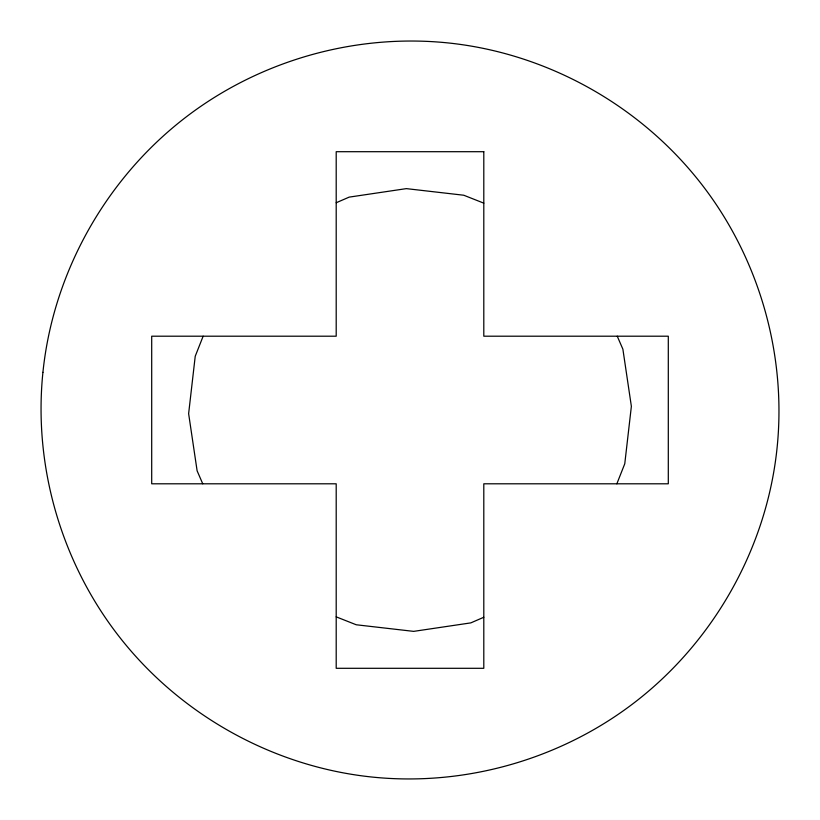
<?xml version="1.0" encoding="UTF-8"?>
<svg xmlns="http://www.w3.org/2000/svg" width="820" height="820" viewBox="0 0 820 820"><rect width="100%" height="100%" fill="white"/><g stroke="black" fill="none" stroke-linecap="round" stroke-linejoin="round"><path stroke-width="1.23" d="M203.145 336.2L195.232 356.239L188.631 413.659L197.118 470.823L202.745 483.8M616.855 483.8L624.768 463.771L631.369 406.351L622.882 349.176L617.255 336.2M336.2 202.745L349.176 197.118L406.351 188.631L463.761 195.232L483.8 203.145M483.8 617.255L470.823 622.882L413.649 631.369L356.239 624.768L336.2 616.855M42.917 372.352C32.954 469.378 63.294 569.295 125.46 644.448C186.57 718.463 276.842 767.264 372.393 777.083C469.429 787.036 569.377 756.696 644.54 694.53C718.474 633.368 767.346 543.168 777.104 447.607C787.036 350.581 756.788 250.633 694.581 175.5C633.45 101.495 543.219 52.685 447.648 42.886C350.611 32.964 250.674 63.232 175.521 125.429C101.547 186.57 52.706 276.791 42.917 372.352M483.8 151.7L336.2 151.7L336.2 336.2L151.7 336.2L151.7 483.8L336.2 483.8L336.2 668.3L483.8 668.3L483.8 483.8L668.3 483.8L668.3 336.2L483.8 336.2L483.8 151.7"/></g></svg>
